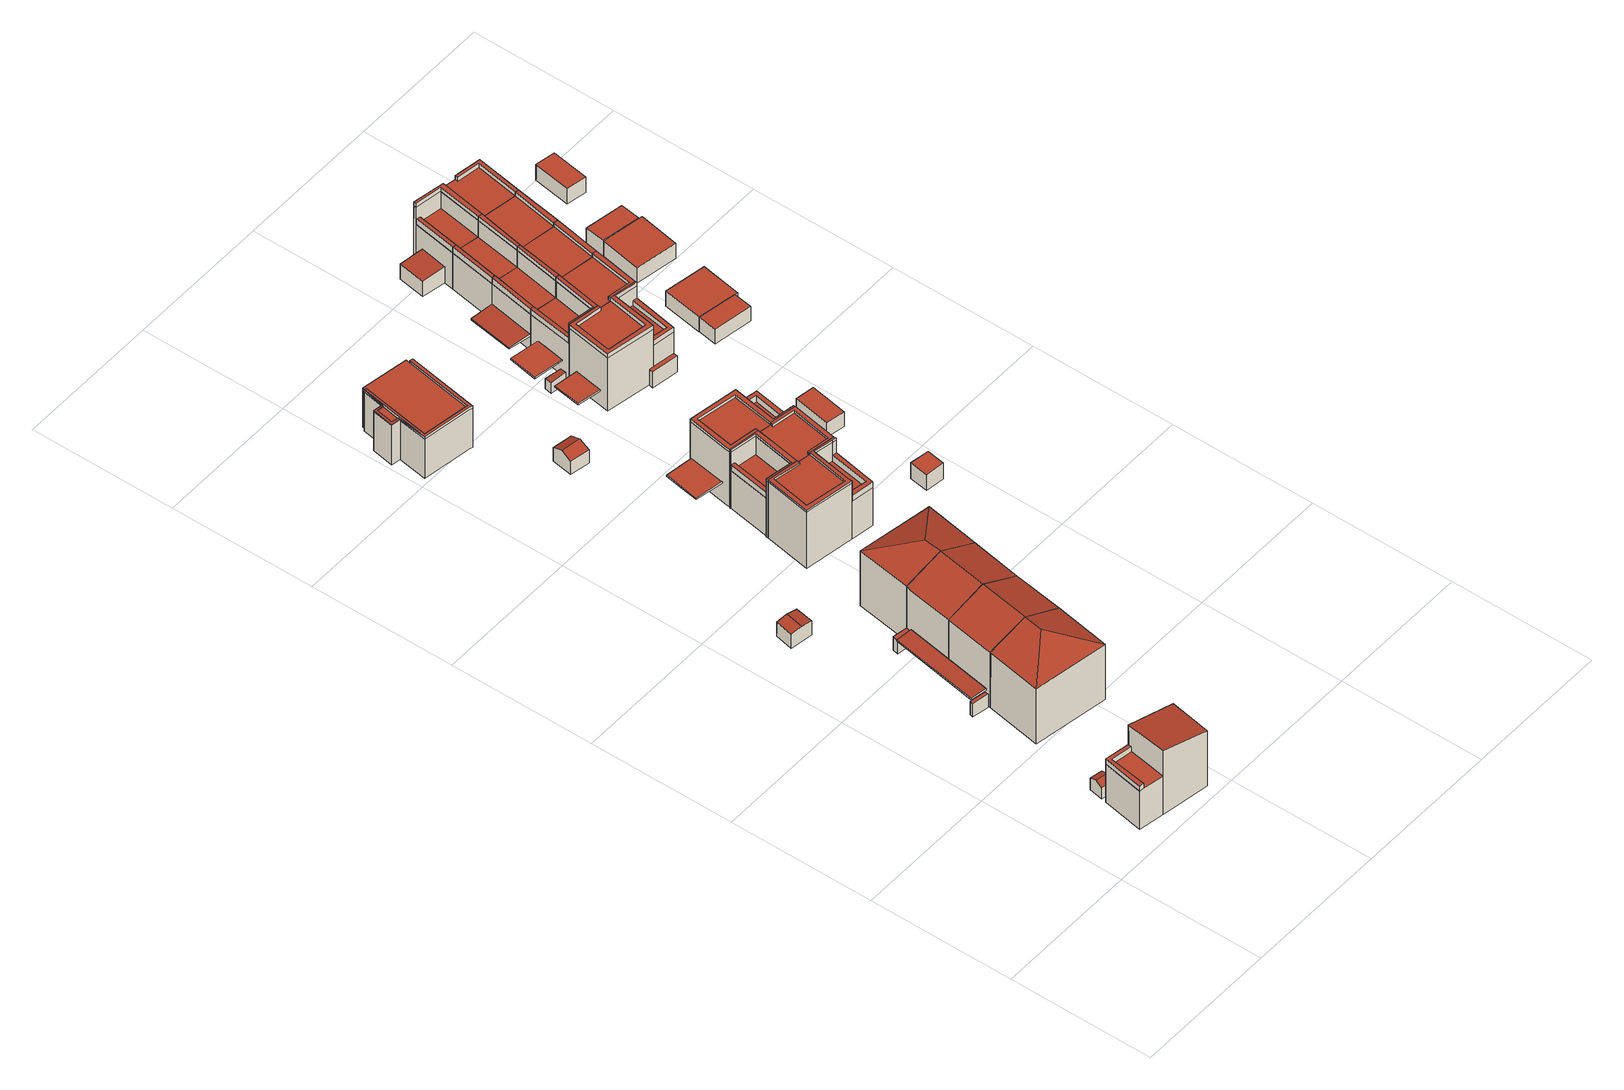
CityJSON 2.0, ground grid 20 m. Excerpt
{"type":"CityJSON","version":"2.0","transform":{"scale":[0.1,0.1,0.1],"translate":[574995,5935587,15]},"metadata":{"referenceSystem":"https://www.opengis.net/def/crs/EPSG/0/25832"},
"CityObjects":{
"building1":{"type":"Building","attributes":{"Grundfläche 2D":"3.463573","Grundhöhe NN":"16.987"},"geometry":[{"type":"Solid","lod":"3","boundaries":[[[[0,1,2,3]],[[4,0,3,5]],[[5,3,2,6,7]],[[4,5,7,8]],[[1,0,4,8,9]],[[2,1,9,6]],[[7,6,9,8]]]],"semantics":{"surfaces":[{"type":"RoofSurface"},{"type":"WallSurface"},{"type":"GroundSurface"}],"values":[[0,0,1,1,1,1,2]]}}]},
"building2":{"type":"Building","attributes":{"Grundfläche 2D":"58.916556","Grundhöhe NN":"16.987"},"children":["building2-1"],"geometry":[{"type":"Solid","lod":"3","boundaries":[[[[10,11,12,13,14,15]],[[16,17,18,19]],[[16,11,20,21,17]],[[18,17,21,22]],[[19,18,22,23]],[[11,16,19,23,13,12]],[[20,11,10,15,24]],[[14,13,23,25]],[[15,14,25,24]],[[24,25,23,22,21,20]]]],"semantics":{"surfaces":[{"type":"RoofSurface"},{"type":"WallSurface"},{"type":"GroundSurface"}],"values":[[0,0,1,1,1,1,1,1,1,2]]}}]},
"building2-1":{"type":"BuildingInstallation","parents":["building2"],"geometry":[{"type":"MultiSurface","lod":"3","boundaries":[[[26,27,28,29,30,31]],[[15,10,27,26]],[[27,10,32,28]],[[32,12,29,28]],[[13,30,29,12]],[[13,14,31,30]],[[14,15,26,31]]],"semantics":{"surfaces":[{"type":"RoofSurface"},{"type":"WallSurface"}],"values":[0,1,1,1,1,1,1]}}]},
"building3":{"type":"Building","attributes":{"Grundfläche 2D":"1.119762","Grundhöhe NN":"16.992"},"geometry":[{"type":"Solid","lod":"3","boundaries":[[[[33,34,35,36,37,38]],[[39,40,41,36,35,34]],[[41,42,37,36]],[[42,43,44,33,38,37]],[[44,39,34,33]],[[42,41,40,39,44,43]]]],"semantics":{"surfaces":[{"type":"RoofSurface"},{"type":"WallSurface"},{"type":"GroundSurface"}],"values":[[0,1,1,1,1,2]]}}]},
"building4":{"type":"Building","attributes":{"Grundfläche 2D":"7.756408","Grundhöhe NN":"16.595"},"geometry":[{"type":"Solid","lod":"3","boundaries":[[[[45,46,47,48]],[[49,46,45,50]],[[48,47,51,52]],[[50,45,48,52,53]],[[49,50,53,54]],[[51,47,46,49,54]],[[53,52,51,54]]]],"semantics":{"surfaces":[{"type":"RoofSurface"},{"type":"WallSurface"},{"type":"GroundSurface"}],"values":[[0,0,1,1,1,1,2]]}}]},
"building5":{"type":"Building","attributes":{"Grundfläche 2D":"80.222844","Grundhöhe NN":"17.008"},"geometry":[{"type":"Solid","lod":"3","boundaries":[[[[55,56,57,58,59]],[[60,56,55,61,62]],[[56,60,57]],[[63,62,61,55,59,58,64,65]],[[60,62,63,66]],[[57,60,66,67]],[[58,57,67,64]],[[63,65,64,67,66]]]],"semantics":{"surfaces":[{"type":"RoofSurface"},{"type":"WallSurface"},{"type":"GroundSurface"}],"values":[[0,0,0,1,1,1,1,2]]}}]},
"building6":{"type":"Building","attributes":{"Grundfläche 2D":"1.705941","Grundhöhe NN":"16.987"},"geometry":[{"type":"Solid","lod":"3","boundaries":[[[[68,69,70,71]],[[72,73,71,70]],[[73,74,68,71]],[[74,75,69,68]],[[75,72,70,69]],[[75,74,73,72]]]],"semantics":{"surfaces":[{"type":"RoofSurface"},{"type":"WallSurface"},{"type":"GroundSurface"}],"values":[[0,1,1,1,1,2]]}}]},
"building7":{"type":"Building","attributes":{"Grundfläche 2D":"73.104172","Grundhöhe NN":"16.992"},"children":["building7-1"],"geometry":[{"type":"Solid","lod":"3","boundaries":[[[[76,62,55,77,78]],[[59,58,79,77,55]],[[76,78,80,63,62]],[[64,58,59,55,62,63,81]],[[79,58,64,82]],[[80,78,77,79,82,83]],[[82,64,81,63,80,83]]]],"semantics":{"surfaces":[{"type":"RoofSurface"},{"type":"WallSurface"},{"type":"GroundSurface"}],"values":[[0,0,1,1,1,1,2]]}}]},
"building7-1":{"type":"BuildingInstallation","parents":["building7"],"geometry":[{"type":"MultiSurface","lod":"3","boundaries":[[[84,85,86,87]],[[84,87,88,89]],[[85,84,89,90]],[[86,85,90,91]],[[87,86,91,88]],[[89,88,91,90]]],"semantics":{"surfaces":[{"type":"RoofSurface"},{"type":"WallSurface"},{"type":"OuterCeilingSurface"}],"values":[0,1,1,1,1,2]}}]},
"building8":{"type":"Building","attributes":{"Grundfläche 2D":"73.266625","Grundhöhe NN":"16.975"},"geometry":[{"type":"Solid","lod":"3","boundaries":[[[[92,93,77,79,94]],[[77,93,95,96,78]],[[95,93,92,94,97,74]],[[78,96,95,74,80]],[[82,79,77,78,80,83]],[[94,79,82,97]],[[83,80,74,97,82]]]],"semantics":{"surfaces":[{"type":"RoofSurface"},{"type":"WallSurface"},{"type":"GroundSurface"}],"values":[[0,0,1,1,1,1,2]]}}]},
"building9":{"type":"Building","attributes":{"Grundfläche 2D":"80.027244","Grundhöhe NN":"16.987"},"geometry":[{"type":"Solid","lod":"3","boundaries":[[[[98,93,92,94,99]],[[98,99,100]],[[101,93,98,100,95]],[[99,94,97,102]],[[100,99,102,103]],[[100,103,74,68,95]],[[92,93,101,95,68,74,97,94]],[[74,103,102,97]]]],"semantics":{"surfaces":[{"type":"RoofSurface"},{"type":"WallSurface"},{"type":"GroundSurface"}],"values":[[0,0,0,1,1,1,1,2]]}}]},
"building10":{"type":"Building","attributes":{"Grundfläche 2D":"81.548905","Grundhöhe NN":"15.741"},"children":["building10-1","building10-2"],"geometry":[{"type":"Solid","lod":"3","boundaries":[[[[104,105,106,107,108,109]],[[110,111,112,113,114,115,116,117,118,119,120,121]],[[107,106,105,104,117,116]],[[107,116,122,123,108]],[[109,108,123,124]],[[109,124,125,117,104]],[[111,110,126,127]],[[112,111,127,128]],[[129,113,112,128]],[[114,113,129,130]],[[115,114,130,131]],[[115,131,122,116]],[[119,118,117,125,132,133]],[[134,121,120,119,133,135]],[[110,121,134,126]],[[122,131,130,129,128,127,126,134,135,133,132,125,124,123]]]],"semantics":{"surfaces":[{"type":"RoofSurface"},{"type":"WallSurface"},{"type":"GroundSurface"}],"values":[[0,0,1,1,1,1,1,1,1,1,1,1,1,1,1,2]]}}]},
"building10-1":{"type":"BuildingInstallation","parents":["building10"],"geometry":[{"type":"MultiSurface","lod":"3","boundaries":[[[136,137,138,139,140,141,142,143]],[[108,109,143,142]],[[107,108,142,141]],[[109,104,136,143]],[[105,144,138,137]],[[139,138,144,145]],[[145,106,140,139]]],"semantics":{"surfaces":[{"type":"RoofSurface"},{"type":"WallSurface"}],"values":[0,1,1,1,1,1,1]}}]},
"building10-2":{"type":"BuildingInstallation","parents":["building10"],"geometry":[{"type":"MultiSurface","lod":"3","boundaries":[[[146,147,148,149,150,151,152,153,154,155]],[[116,117,118,119,151,150,149,115],[140,106,107,141,149],[136,104,105,137,150]],[[150,137,136]],[[149,141,140]],[[119,120,121,153,152,151]],[[121,110,154,153]],[[110,111,155,154]],[[146,155,111,156]],[[147,146,156,157]],[[157,114,148,147]],[[114,115,149,148]]],"semantics":{"surfaces":[{"type":"RoofSurface"},{"type":"WallSurface"}],"values":[0,1,1,1,1,1,1,1,1,1,1]}}]},
"building11":{"type":"Building","attributes":{"Grundfläche 2D":"65.184219","Grundhöhe NN":"16.809"},"children":["building11-1"],"geometry":[{"type":"Solid","lod":"3","boundaries":[[[[158,159,160,161,162,163,164,165,166,167,168,169,170,171,172,173,174]],[[175,176,177,178,179,180,181]],[[182,183,184,185,186,187,188]],[[189,183,167,166]],[[188,169,168,167,183,182]],[[170,169,188,187]],[[171,170,187,186]],[[186,185,172,171]],[[185,184,173,172]],[[184,190,174,173]],[[190,191,158,174]],[[191,192,193,194,160,159,158]],[[194,195,196,197,163,162,161,160]],[[197,198,164,163]],[[198,199,165,164]],[[199,189,166,165]],[[179,178,200,201]],[[180,179,201,202]],[[177,176,175,197,196,195,194,203,178]],[[197,175,181,198]],[[198,181,204]],[[180,205,199,198,204,181]],[[199,205,180,202,206,189]],[[190,184,183,189,206,207]],[[191,190,207,208]],[[203,194,193,192,191,208,209,200,178]],[[200,209,208,207,206,202,201]]]],"semantics":{"surfaces":[{"type":"RoofSurface"},{"type":"WallSurface"},{"type":"GroundSurface"}],"values":[[0,0,0,1,1,1,1,1,1,1,1,1,1,1,1,1,1,1,1,1,1,1,1,1,1,1,2]]}}]},
"building11-1":{"type":"BuildingInstallation","parents":["building11"],"geometry":[{"type":"MultiSurface","lod":"3","boundaries":[[[204,210,211,212,203,213,205]],[[181,204,205,180]],[[204,181,214,210]],[[214,176,211,210]],[[203,212,211,176,177,178]],[[178,179,213,203]],[[179,180,205,213]]],"semantics":{"surfaces":[{"type":"RoofSurface"},{"type":"WallSurface"}],"values":[0,1,1,1,1,1,1]}}]},
"building12":{"type":"Building","attributes":{"Grundfläche 2D":"8.008450","Grundhöhe NN":"16.343"},"geometry":[{"type":"Solid","lod":"3","boundaries":[[[[215,216,217,218]],[[219,215,218,220]],[[220,218,217,221,222]],[[219,220,222,223]],[[216,215,219,223,224]],[[217,216,224,221]],[[222,221,224,223]]]],"semantics":{"surfaces":[{"type":"RoofSurface"},{"type":"WallSurface"},{"type":"GroundSurface"}],"values":[[0,0,1,1,1,1,2]]}}]},
"building13":{"type":"Building","attributes":{"Grundfläche 2D":"65.158710","Grundhöhe NN":"16.781"},"children":["building13-1","building13-2","building13-3"],"geometry":[{"type":"Solid","lod":"3","boundaries":[[[[225,226,227,228,229,230]],[[231,232,233,234,235,236,237,238,239,240,241,242,243,244,245,246]],[[229,228,247,248]],[[249,233,232,231,246,250]],[[234,233,249,251]],[[235,234,251,247,228,252]],[[227,226,237,236,235,252,228]],[[237,226,225,238]],[[229,253,240,239,238,225,230]],[[240,253,229,248,254,241]],[[242,241,254,207]],[[206,245,244,243,242,207]],[[246,245,206,250]],[[247,251,249,250,206,207,254,248]]]],"semantics":{"surfaces":[{"type":"RoofSurface"},{"type":"WallSurface"},{"type":"GroundSurface"}],"values":[[0,0,1,1,1,1,1,1,1,1,1,1,1,2]]}}]},
"building13-1":{"type":"BuildingInstallation","parents":["building13"],"geometry":[{"type":"MultiSurface","lod":"3","boundaries":[[[255,256,252,253]],[[230,227,256,255]],[[256,227,228,252]],[[253,252,228,229]],[[229,230,255,253]]],"semantics":{"surfaces":[{"type":"RoofSurface"},{"type":"WallSurface"}],"values":[0,1,1,1,1]}}]},
"building13-2":{"type":"BuildingInstallation","parents":["building13"],"geometry":[{"type":"MultiSurface","lod":"3","boundaries":[[[257,258,259,260,261,262,174,173,263,264,265,266,267,268]],[[242,243,173,174]],[[243,269,270,232,265,264,263,173]],[[232,233,266,265]],[[233,234,267,266]],[[268,267,234,235]],[[235,236,237,258,257,268]],[[237,238,259,258]],[[238,239,240,261,260,259]],[[240,241,262,261]],[[241,242,174,262]]],"semantics":{"surfaces":[{"type":"RoofSurface"},{"type":"WallSurface"}],"values":[0,1,1,1,1,1,1,1,1,1,1]}}]},
"building13-3":{"type":"BuildingInstallation","parents":["building13"],"geometry":[{"type":"MultiSurface","lod":"3","boundaries":[[[271,272,167,166,273,274,275,276]],[[244,245,166,167]],[[245,246,273,166]],[[246,231,274,273]],[[231,277,275,274]],[[278,276,275,277]],[[271,276,278,279]],[[279,280,272,271]],[[280,244,167,272]]],"semantics":{"surfaces":[{"type":"RoofSurface"},{"type":"WallSurface"}],"values":[0,1,1,1,1,1,1,1,1]}}]},
"building14":{"type":"Building","attributes":{"Grundfläche 2D":"64.688267","Grundhöhe NN":"16.933"},"children":["building14-1","building14-2"],"geometry":[{"type":"Solid","lod":"3","boundaries":[[[[281,282,274,273,283,284,285,286,287,288,289,290,266,265,291,292]],[[293,294,295,296,297,298,299]],[[232,231,300,301,302,303]],[[246,304,283,273]],[[304,305,284,283]],[[285,284,305,306]],[[306,307,286,285]],[[307,308,287,286]],[[308,309,288,287]],[[309,310,311,233,266,290,289,288]],[[233,232,265,266]],[[232,303,291,265]],[[303,302,292,291]],[[301,281,292,302]],[[282,281,301,300]],[[300,231,274,282]],[[231,246,273,274]],[[233,311,310,309,312,313,314,315]],[[246,231,232,233,315,316]],[[304,246,316,317,297,318]],[[296,319,305,304,318,297]],[[295,320,306,305,319,296]],[[306,320,295,294,307]],[[299,321,308,307,294,293]],[[308,321,299,322,312,309]],[[298,297,317,323]],[[299,298,323,322]],[[316,315,314,313,312,322,323,317]]]],"semantics":{"surfaces":[{"type":"RoofSurface"},{"type":"WallSurface"},{"type":"GroundSurface"}],"values":[[0,0,0,1,1,1,1,1,1,1,1,1,1,1,1,1,1,1,1,1,1,1,1,1,1,1,1,2]]}}]},
"building14-1":{"type":"BuildingInstallation","parents":["building14"],"geometry":[{"type":"MultiSurface","lod":"3","boundaries":[[[324,321,325,326,320,319,318]],[[325,321,299,293]],[[293,327,326,325]],[[320,326,327,295]],[[320,295,296,319]],[[319,296,297,318]],[[297,298,324,318]],[[298,299,321,324]]],"semantics":{"surfaces":[{"type":"RoofSurface"},{"type":"WallSurface"}],"values":[0,1,1,1,1,1,1,1]}}]},
"building14-2":{"type":"BuildingInstallation","parents":["building14"],"geometry":[{"type":"MultiSurface","lod":"3","boundaries":[[[328,329,330,331]],[[328,332,333,329]],[[330,329,333,334]],[[331,330,334,335]],[[328,331,335,332]],[[333,332,335,334]]],"semantics":{"surfaces":[{"type":"RoofSurface"},{"type":"WallSurface"},{"type":"OuterCeilingSurface"}],"values":[0,1,1,1,1,2]}}]},
"building15":{"type":"Building","attributes":{"Grundfläche 2D":"2.208766","Grundhöhe NN":"16.867"},"geometry":[{"type":"Solid","lod":"3","boundaries":[[[[336,337,338,339]],[[340,341,339,338]],[[341,342,336,339]],[[342,343,337,336]],[[343,340,338,337]],[[343,342,341,340]]]],"semantics":{"surfaces":[{"type":"RoofSurface"},{"type":"WallSurface"},{"type":"GroundSurface"}],"values":[[0,1,1,1,1,2]]}}]},
"building16":{"type":"Building","attributes":{"Grundfläche 2D":"6.686883","Grundhöhe NN":"16.671"},"geometry":[{"type":"Solid","lod":"3","boundaries":[[[[344,345,346,347]],[[348,349,347,346]],[[349,350,344,347]],[[350,351,345,344]],[[351,348,346,345]],[[351,350,349,348]]]],"semantics":{"surfaces":[{"type":"RoofSurface"},{"type":"WallSurface"},{"type":"GroundSurface"}],"values":[[0,1,1,1,1,2]]}}]},
"building17":{"type":"Building","attributes":{"Grundfläche 2D":"67.184981","Grundhöhe NN":"16.867"},"children":["building17-1","building17-2"],"geometry":[{"type":"MultiSurface","lod":"3","boundaries":[[[352,353,354,355,356,357,358,359,360,361,362,363,364,365,366]],[[367,368,369,370,371,372]],[[373,374,375,376,377,378,379]],[[380,381,382,383,384,385]],[[371,370,353,352]],[[370,369,354,353]],[[369,368,355,354]],[[368,367,356,355]],[[367,372,357,356]],[[357,372,386]],[[387,388,359,358]],[[388,389,390,361,360,359]],[[390,391,362,361]],[[391,392,363,362]],[[392,393,394,365,364,363]],[[394,395,366,365]],[[395,371,352,366]],[[357,386,396,387,358]],[[390,397,375,374,398,391]],[[398,374,391]],[[391,374,373,392]],[[386,396,387,372,371,395,399]],[[387,396,400,388]],[[380,375,397,390,389,388,400,401,381]],[[378,402,394,393,392,373,379]],[[395,394,402,399]],[[382,381,401,403]],[[383,382,403,404]],[[384,383,404,405]],[[377,376,375,380,385,384]],[[377,384,405,402,378]],[[396,386,399,402,405,404,403,401,400]]],"semantics":{"surfaces":[{"type":"RoofSurface"},{"type":"WallSurface"},{"type":"GroundSurface"}],"values":[0,0,0,0,1,1,1,1,1,1,1,1,1,1,1,1,1,1,1,1,1,1,1,1,1,1,1,1,1,1,1,2]}}]},
"building17-1":{"type":"BuildingInstallation","parents":["building17"],"geometry":[{"type":"MultiSurface","lod":"3","boundaries":[[[406,407,408,409,398,397,410]],[[378,379,408,407]],[[409,408,379,411]],[[398,409,411,374]],[[375,397,398,374]],[[375,376,377,406,410,397]],[[377,378,407,406]]],"semantics":{"surfaces":[{"type":"RoofSurface"},{"type":"WallSurface"}],"values":[0,1,1,1,1,1,1]}}]},
"building17-2":{"type":"BuildingInstallation","parents":["building17"],"geometry":[{"type":"MultiSurface","lod":"3","boundaries":[[[412,413,414,415]],[[416,417,414,413]],[[417,418,415,414]],[[418,419,412,415]],[[419,416,413,412]],[[416,419,418,417]]],"semantics":{"surfaces":[{"type":"RoofSurface"},{"type":"WallSurface"},{"type":"OuterCeilingSurface"}],"values":[0,1,1,1,1,2]}}]},
"building18":{"type":"Building","attributes":{"Grundfläche 2D":"65.163775","Grundhöhe NN":"16.856"},"children":["building18-1","building18-2","building18-3","building18-4"],"geometry":[{"type":"Solid","lod":"3","boundaries":[[[[395,420,421,422,423,424,425,426,427,387,372,371]],[[428,429,430,431,432,433]],[[428,433,432,434,435]],[[429,428,435,436]],[[434,432,424,423,422,421,420,437,438]],[[424,432,431,425]],[[426,425,431,430,439]],[[439,430,439,426]],[[426,439,430,429,440,427]],[[427,440,429,436,396,387]],[[395,371,372,387,396,399]],[[420,395,399,437]],[[437,399,396,436,435,434,438]]]],"semantics":{"surfaces":[{"type":"RoofSurface"},{"type":"WallSurface"},{"type":"GroundSurface"}],"values":[[0,0,1,1,1,1,1,1,1,1,1,1,2]]}}]},
"building18-1":{"type":"BuildingInstallation","parents":["building18"],"geometry":[{"type":"MultiSurface","lod":"3","boundaries":[[[441,442,443,444,445,446,358,357]],[[423,424,443,442]],[[424,425,444,443]],[[425,426,445,444]],[[426,427,446,445]],[[427,387,358,446]],[[387,372,357,358]],[[423,442,441,357,372,447]]],"semantics":{"surfaces":[{"type":"RoofSurface"},{"type":"WallSurface"}],"values":[0,1,1,1,1,1,1,1]}}]},
"building18-2":{"type":"BuildingInstallation","parents":["building18"],"geometry":[{"type":"MultiSurface","lod":"3","boundaries":[[[448,449,450,451,452,352,366]],[[451,450,422,453]],[[453,454,452,451]],[[454,371,352,452]],[[371,395,366,352]],[[395,420,448,366]],[[420,421,422,450,449,448]]],"semantics":{"surfaces":[{"type":"RoofSurface"},{"type":"WallSurface"}],"values":[0,1,1,1,1,1,1]}}]},
"building18-3":{"type":"BuildingInstallation","parents":["building18"],"geometry":[{"type":"MultiSurface","lod":"3","boundaries":[[[439,455,456,440]],[[430,439,440,429]],[[430,433,455,439]],[[433,428,456,455]],[[428,429,440,456]]],"semantics":{"surfaces":[{"type":"RoofSurface"},{"type":"WallSurface"}],"values":[0,1,1,1,1]}}]},
"building18-4":{"type":"BuildingInstallation","parents":["building18"],"geometry":[{"type":"MultiSurface","lod":"3","boundaries":[[[457,458,459,460]],[[461,462,460,459]],[[462,463,457,460]],[[463,464,458,457]],[[464,461,459,458]],[[464,463,462,461]]],"semantics":{"surfaces":[{"type":"RoofSurface"},{"type":"WallSurface"},{"type":"OuterCeilingSurface"}],"values":[0,1,1,1,1,2]}}]},
"building19":{"type":"Building","attributes":{"Grundfläche 2D":"13.485421","Grundhöhe NN":"16.671"},"geometry":[{"type":"Solid","lod":"3","boundaries":[[[[465,466,467,468]],[[469,470,468,467]],[[470,471,465,468]],[[471,472,466,465]],[[472,469,467,466]],[[472,471,470,469]]]],"semantics":{"surfaces":[{"type":"RoofSurface"},{"type":"WallSurface"},{"type":"GroundSurface"}],"values":[[0,1,1,1,1,2]]}}]},
"building20":{"type":"Building","attributes":{"Grundfläche 2D":"65.060888","Grundhöhe NN":"16.857"},"children":["building20-1","building20-2","building20-3","building20-4"],"geometry":[{"type":"Solid","lod":"3","boundaries":[[[[473,428,433,432,474,475]],[[476,477,478,424,423,422,421,420,479,480]],[[473,481,435,428]],[[432,433,428,435,434]],[[473,475,474,482,481]],[[478,474,432,424]],[[420,421,422,423,424,432,434,438,437]],[[479,420,437,483]],[[482,474,478,477,476,480,479,483,484]],[[483,437,438,434,435,481,482,484]]]],"semantics":{"surfaces":[{"type":"RoofSurface"},{"type":"WallSurface"},{"type":"GroundSurface"}],"values":[[0,0,1,1,1,1,1,1,1,2]]}}]},
"building20-1":{"type":"BuildingInstallation","parents":["building20"],"geometry":[{"type":"MultiSurface","lod":"3","boundaries":[[[456,455,485,486,487]],[[428,433,455,456]],[[433,488,475,486,485,455]],[[475,473,487,486]],[[473,428,456,487]]],"semantics":{"surfaces":[{"type":"RoofSurface"},{"type":"WallSurface"}],"values":[0,1,1,1,1]}}]},
"building20-2":{"type":"BuildingInstallation","parents":["building20"],"geometry":[{"type":"MultiSurface","lod":"3","boundaries":[[[489,450,449,448,490,491]],[[450,489,476,422]],[[420,448,449,450,422,421]],[[490,448,420,479]],[[476,489,491,490,479,480]]],"semantics":{"surfaces":[{"type":"RoofSurface"},{"type":"WallSurface"}],"values":[0,1,1,1,1]}}]},
"building20-3":{"type":"BuildingInstallation","parents":["building20"],"geometry":[{"type":"MultiSurface","lod":"3","boundaries":[[[443,442,492,493]],[[493,492,477,478]],[[443,493,478,424]],[[442,443,424,423]],[[492,442,423,477]]],"semantics":{"surfaces":[{"type":"RoofSurface"},{"type":"WallSurface"}],"values":[0,1,1,1,1]}}]},
"building20-4":{"type":"BuildingInstallation","parents":["building20"],"geometry":[{"type":"MultiSurface","lod":"3","boundaries":[[[494,495,496,497]],[[498,499,497,496]],[[499,500,494,497]],[[500,501,495,494]],[[501,498,496,495]],[[501,500,499,498]]],"semantics":{"surfaces":[{"type":"RoofSurface"},{"type":"WallSurface"},{"type":"OuterCeilingSurface"}],"values":[0,1,1,1,1,2]}}]},
"building21":{"type":"Building","attributes":{"Grundfläche 2D":"65.067297","Grundhöhe NN":"16.867"},"children":["building21-1","building21-2","building21-3"],"geometry":[{"type":"Solid","lod":"3","boundaries":[[[[474,502,503,504,473,475]],[[476,480,479,505,506,507,508,478,477]],[[473,504,509,481]],[[474,475,473,481,482]],[[504,503,502,510,511,509]],[[502,508,507,506,505,512,510]],[[508,502,474,478]],[[479,480,476,477,478,474,482,484,483]],[[505,479,483,512]],[[510,512,483,484,482,481,509,511]]]],"semantics":{"surfaces":[{"type":"RoofSurface"},{"type":"WallSurface"},{"type":"GroundSurface"}],"values":[[0,0,1,1,1,1,1,1,1,2]]}}]},
"building21-1":{"type":"BuildingInstallation","parents":["building21"],"geometry":[{"type":"MultiSurface","lod":"3","boundaries":[[[513,487,486,514]],[[514,486,475,503]],[[513,514,503,504]],[[487,513,504,473]],[[486,487,473,475]]],"semantics":{"surfaces":[{"type":"RoofSurface"},{"type":"WallSurface"}],"values":[0,1,1,1,1]}}]},
"building21-2":{"type":"BuildingInstallation","parents":["building21"],"geometry":[{"type":"MultiSurface","lod":"3","boundaries":[[[489,491,490,515,516]],[[506,476,489,516]],[[476,480,479,490,491,489]],[[479,505,515,490]],[[505,506,516,515]]],"semantics":{"surfaces":[{"type":"RoofSurface"},{"type":"WallSurface"}],"values":[0,1,1,1,1]}}]},
"building21-3":{"type":"BuildingInstallation","parents":["building21"],"geometry":[{"type":"MultiSurface","lod":"3","boundaries":[[[517,518,493,492]],[[518,517,507,508]],[[493,518,508,478]],[[492,493,478,477]],[[517,492,477,507]]],"semantics":{"surfaces":[{"type":"RoofSurface"},{"type":"WallSurface"}],"values":[0,1,1,1,1]}}]},
"building22":{"type":"Building","attributes":{"Grundfläche 2D":"77.255891","Grundhöhe NN":"16.880"},"children":["building22-1","building22-2","building22-3"],"geometry":[{"type":"Solid","lod":"3","boundaries":[[[[502,519,520,521,504,503]],[[508,507,506,505,522,523,524,525,526,527,528]],[[529,530,531,532]],[[510,502,503,504,509,511]],[[531,533,509,504,521,534,535,532]],[[529,532,535,536]],[[530,529,536,537]],[[531,530,537,533]],[[527,526,538,534,521,539]],[[520,519,528,527,539,521]],[[528,519,502,508]],[[506,507,508,502,510,512,505]],[[540,523,522,505,512,541]],[[526,525,524,523,540,538]],[[509,533,537,536,535,534,538,540,541,512,510,511]]]],"semantics":{"surfaces":[{"type":"RoofSurface"},{"type":"WallSurface"},{"type":"GroundSurface"}],"values":[[0,0,0,1,1,1,1,1,1,1,1,1,1,1,2]]}}]},
"building22-1":{"type":"BuildingInstallation","parents":["building22"],"geometry":[{"type":"MultiSurface","lod":"3","boundaries":[[[539,513,514,542]],[[520,521,539,542]],[[521,504,513,539]],[[504,503,514,513]],[[503,520,542,514]]],"semantics":{"surfaces":[{"type":"RoofSurface"},{"type":"WallSurface"}],"values":[0,1,1,1,1]}}]},
"building22-2":{"type":"BuildingInstallation","parents":["building22"],"geometry":[{"type":"MultiSurface","lod":"3","boundaries":[[[543,544,545,518,517,546]],[[525,526,543,546]],[[526,527,544,543]],[[527,528,545,544]],[[528,508,518,545]],[[508,507,517,518]],[[507,525,546,517]]],"semantics":{"surfaces":[{"type":"RoofSurface"},{"type":"WallSurface"}],"values":[0,1,1,1,1,1,1]}}]},
"building22-3":{"type":"BuildingInstallation","parents":["building22"],"geometry":[{"type":"MultiSurface","lod":"3","boundaries":[[[547,548,549,550,516,515,551]],[[524,552,549,548]],[[552,553,550,549]],[[553,506,516,550]],[[506,505,515,516]],[[505,522,523,547,551,515]],[[523,524,548,547]]],"semantics":{"surfaces":[{"type":"RoofSurface"},{"type":"WallSurface"}],"values":[0,1,1,1,1,1,1]}}]},
"building23":{"type":"Building","attributes":{"Grundfläche 2D":"14.222488","Grundhöhe NN":"16.865"},"geometry":[{"type":"Solid","lod":"3","boundaries":[[[[554,555,556,557]],[[558,559,557,556]],[[559,560,554,557]],[[560,561,555,554]],[[561,558,556,555]],[[561,560,559,558]]]],"semantics":{"surfaces":[{"type":"RoofSurface"},{"type":"WallSurface"},{"type":"GroundSurface"}],"values":[[0,1,1,1,1,2]]}}]},
"building24":{"type":"Building","attributes":{"Grundfläche 2D":"32.390698","Grundhöhe NN":"16.839"},"geometry":[{"type":"Solid","lod":"3","boundaries":[[[[554,562,563,564]],[[562,554,565,566]],[[563,562,566,567]],[[564,563,567,568]],[[554,564,568,565]],[[566,565,568,567]]]],"semantics":{"surfaces":[{"type":"RoofSurface"},{"type":"WallSurface"},{"type":"GroundSurface"}],"values":[[0,1,1,1,1,2]]}}]},
"building25":{"type":"Building","attributes":{"Grundfläche 2D":"32.873024","Grundhöhe NN":"16.804"},"geometry":[{"type":"Solid","lod":"3","boundaries":[[[[569,570,571,572]],[[570,569,573,574]],[[571,570,574,575]],[[572,571,575,576]],[[569,572,576,573]],[[574,573,576,575]]]],"semantics":{"surfaces":[{"type":"RoofSurface"},{"type":"WallSurface"},{"type":"GroundSurface"}],"values":[[0,1,1,1,1,2]]}}]},
"building26":{"type":"Building","attributes":{"Grundfläche 2D":"14.298865","Grundhöhe NN":"16.799"},"geometry":[{"type":"Solid","lod":"3","boundaries":[[[[577,578,579,580,581]],[[582,583,579,578]],[[583,573,584,581,580,579]],[[584,585,577,581]],[[585,582,578,577]],[[573,583,582,585,584]]]],"semantics":{"surfaces":[{"type":"RoofSurface"},{"type":"WallSurface"},{"type":"GroundSurface"}],"values":[[0,1,1,1,1,2]]}}]},
"building27":{"type":"Building","attributes":{"Grundfläche 2D":"14.185815","Grundhöhe NN":"16.831"},"geometry":[{"type":"Solid","lod":"3","boundaries":[[[[586,587,588,589]],[[590,591,589,588]],[[591,592,586,589]],[[592,593,587,586]],[[593,590,588,587]],[[593,592,591,590]]]],"semantics":{"surfaces":[{"type":"RoofSurface"},{"type":"WallSurface"},{"type":"GroundSurface"}],"values":[[0,1,1,1,1,2]]}}]}
},
"vertices":[
[79,98,42],[77,88,38],[94,85,38],[96,95,42],[81,108,38],[98,105,38],[94,85,20],[98,105,20],[81,108,20],[77,88,20],
[72,24,81],[101,19,81],[110,71,81],[110,76,81],[76,82,81],[66,25,81],[101,19,121],[167,8,108],[177,65,108],[110,76,120],[101,19,20],[167,8,20],[177,65,20],[110,76,20],[66,25,20],[76,82,20],
[66,25,89],[72,24,89],[80,76,89],[110,71,89],[110,76,89],[76,82,89],[80,76,81],
[112,278,41],[112,283,41],[92,287,41],[90,287,41],[89,282,41],[91,282,41],[112,283,20],[92,287,20],[90,287,20],[89,282,20],[91,282,20],[112,278,20],
[66,509,41],[71,534,41],[56,537,38],[51,512,38],[86,532,38],[82,507,38],[56,537,16],[51,512,16],[82,507,16],[86,532,16],
[165,267,129],[161,242,129],[203,183,108],[216,259,108],[209,260,111],[100,200,108],[120,275,111],[113,276,108],[113,276,20],[216,259,20],[120,275,20],[100,200,20],[203,183,20],
[137,415,41],[117,418,41],[115,410,41],[135,407,41],[115,410,20],[135,407,20],[137,415,20],[117,418,20],
[114,283,108],[176,337,129],[125,345,107],[227,328,107],[125,345,20],[209,260,20],[227,328,20],[176,337,20],
[113,410,44],[92,287,44],[114,283,45],[135,407,45],[135,407,42],[113,410,42],[92,287,42],[114,283,42],
[232,399,110],[188,406,129],[239,398,107],[137,415,107],[135,407,107],[239,398,20],
[191,431,129],[252,473,107],[149,491,107],[143,414,110],[252,473,20],[149,491,20],
[20,1047,70],[20,1050,70],[24,1075,70],[25,1077,70],[12,1079,70],[7,1049,70],[102,1094,69],[98,1095,69],[99,1101,69],[34,1112,69],[33,1106,69],[30,1107,69],[25,1077,69],[20,1047,69],[14,1011,69],[13,1007,69],[82,996,69],[85,995,69],[25,1077,7],[12,1079,7],[7,1049,7],[20,1047,7],[102,1094,7],[98,1095,7],[99,1101,7],[34,1112,7],[33,1106,7],[30,1107,7],[14,1011,7],[13,1007,7],[85,995,7],[82,996,7],
[20,1047,71],[20,1050,71],[11,1052,71],[15,1076,71],[24,1075,71],[25,1077,71],[12,1079,71],[7,1049,71],[11,1052,70],[15,1076,70],
[82,1000,73],[17,1010,73],[33,1106,73],[30,1107,73],[14,1011,73],[13,1007,73],[82,996,73],[85,995,73],[102,1094,73],[98,1095,73],[82,1000,69],[17,1010,69],
[159,575,111],[221,565,111],[227,564,111],[227,569,111],[227,570,111],[237,626,111],[263,621,111],[269,620,111],[269,623,111],[232,629,111],[232,627,111],[222,570,111],[165,580,111],[175,635,111],[213,628,111],[214,632,111],[170,639,111],[237,626,78],[227,570,78],[227,569,78],[227,564,78],[258,559,78],[269,620,78],[263,621,78],[232,627,108],[232,629,108],[214,632,108],[213,628,108],[175,635,108],[165,580,108],[222,570,108],[269,623,108],[170,639,108],[159,575,108],[164,575,108],[221,565,108],[227,564,108],[227,569,108],[227,570,108],[237,626,108],[263,621,108],[269,620,108],[227,564,18],[258,559,18],[269,620,18],[227,564,88],[263,621,88],[269,620,88],[269,623,18],[170,639,18],[159,575,18],[221,565,18],
[254,565,88],[227,570,88],[227,569,88],[258,559,88],[254,565,78],
[144,888,41],[147,903,34],[120,907,34],[117,892,41],[142,873,34],[115,878,34],[120,907,13],[115,878,13],[142,873,13],[147,903,13],
[208,635,78],[218,695,78],[186,700,78],[181,701,78],[171,641,78],[176,641,78],[243,693,107],[224,696,107],[181,703,107],[180,701,107],[181,701,107],[186,700,107],[218,695,107],[208,635,107],[176,641,107],[171,641,107],[170,642,107],[170,639,107],[214,632,107],[232,629,107],[269,623,107],[280,687,107],[181,701,18],[171,641,18],[181,703,18],[280,687,18],[180,701,18],[181,701,88],[171,641,88],[170,642,18],
[176,641,88],[186,700,88],
[186,700,111],[218,695,111],[208,635,111],[176,641,111],[171,641,111],[170,642,111],[214,634,111],[224,694,111],[224,696,111],[181,703,111],[180,701,111],[181,701,111],[214,634,107],[224,694,107],
[264,627,111],[233,632,111],[280,687,111],[243,693,111],[242,689,111],[274,684,111],[242,689,107],[274,684,107],[264,627,107],[233,632,107],
[196,761,111],[252,751,111],[280,689,111],[275,690,111],[274,690,111],[249,694,111],[259,756,111],[191,767,111],[191,765,111],[181,707,111],[225,700,111],[187,706,111],[258,750,78],[249,694,78],[274,690,78],[275,690,78],[280,689,78],[290,750,78],[259,756,78],[252,751,107],[196,761,107],[187,706,107],[225,700,107],[280,689,107],[275,690,107],[274,690,107],[249,694,107],[259,756,107],[191,767,107],[191,765,107],[181,707,107],[191,767,19],[191,765,19],[181,707,19],[181,703,19],[280,687,19],[280,689,19],[280,689,88],[275,690,88],[274,690,88],[259,756,88],[259,756,19],[290,750,19],
[290,750,88],[258,750,88],[284,746,88],[284,746,78],
[183,715,50],[191,765,50],[153,771,49],[145,722,49],[183,715,47],[191,765,47],[153,771,47],[145,722,47],
[199,981,35],[197,971,36],[220,968,36],[222,977,35],[220,968,19],[222,977,19],[199,981,19],[197,971,19],
[366,543,42],[370,568,42],[344,572,42],[340,546,42],[344,572,17],[340,546,17],[366,543,17],[370,568,17],
[287,957,110],[277,899,110],[221,908,110],[230,962,110],[268,956,110],[268,960,110],[225,967,110],[215,904,110],[276,893,110],[282,892,110],[283,898,110],[292,954,110],[318,950,110],[324,949,110],[324,951,110],[268,956,104],[230,962,104],[221,908,104],[277,899,104],[287,957,104],[268,960,104],[292,954,77],[283,898,77],[282,892,77],[308,888,77],[313,887,77],[324,949,77],[318,950,77],[282,892,44],[276,893,44],[275,887,44],[312,881,44],[313,887,44],[308,888,44],[268,960,19],[225,967,104],[215,904,104],[276,893,104],[282,892,104],[283,898,104],[292,954,104],[318,950,104],[324,949,104],[324,951,104],[225,967,19],[282,892,85],[283,898,85],[324,951,19],[215,904,19],[276,893,19],[324,949,19],[275,887,19],[312,881,19],[313,887,19],
[313,887,85],[324,949,85],[318,950,85],[309,893,85],[308,888,85],[309,893,77],
[184,922,44],[217,916,44],[223,955,44],[190,960,44],[217,916,42],[223,955,42],[190,960,42],[184,922,42],
[335,1015,104],[334,1015,104],[329,1016,104],[279,1024,104],[274,1025,104],[263,963,104],[231,968,104],[226,969,104],[236,1031,77],[226,969,77],[231,968,77],[263,963,77],[274,1025,77],[241,1031,77],[274,1025,19],[236,1031,19],[226,969,19],[335,1015,19],[334,1015,19],[231,968,86],[226,969,86],
[268,962,110],[279,1024,110],[274,1025,110],[263,963,110],[231,968,110],[226,969,110],[268,962,104],
[335,1015,110],[334,1015,110],[329,1016,110],[319,955,110],[287,960,110],[319,955,104],[287,960,104],
[241,1031,86],[236,1031,86],
[186,986,44],[227,979,44],[234,1019,44],[193,1026,44],[234,1019,42],[193,1026,42],[186,986,42],[227,979,42],
[362,682,40],[371,733,40],[345,737,40],[336,686,40],[345,737,17],[336,686,17],[362,682,17],[371,733,17],
[247,1095,77],[285,1089,77],[252,1095,77],[340,1080,104],[289,1088,104],[285,1089,104],[346,1079,104],[345,1079,104],[247,1095,19],[285,1089,19],[346,1079,19],[345,1079,19],
[252,1094,86],[252,1095,86],[247,1095,86],[252,1094,77],
[340,1080,110],[346,1079,110],[345,1079,110],
[289,1088,110],[285,1089,110],
[206,1038,43],[236,1032,45],[247,1095,45],[216,1100,43],[247,1095,41],[216,1100,41],[206,1038,41],[236,1032,41],
[295,1153,77],[263,1159,77],[258,1160,77],[356,1143,104],[351,1144,104],[301,1152,104],[295,1153,104],[258,1160,19],[295,1153,19],[263,1159,19],[356,1143,19],
[258,1160,86],[263,1159,86],
[356,1143,110],[351,1144,110],
[301,1152,110],[295,1153,110],
[305,1214,77],[273,1219,77],[268,1220,77],[366,1203,104],[367,1207,104],[330,1213,104],[312,1216,104],[268,1224,104],[268,1220,104],[305,1214,104],[234,1216,43],[228,1179,43],[260,1173,45],[266,1210,45],[260,1173,19],[268,1220,19],[266,1210,19],[234,1216,19],[228,1179,19],[268,1224,19],[268,1220,86],[367,1207,19],[366,1203,19],
[273,1219,86],
[268,1224,110],[268,1220,110],[305,1214,110],[312,1216,110],
[367,1207,110],[330,1213,110],[329,1209,110],[361,1204,110],[366,1203,110],[329,1209,104],[361,1204,104],
[377,901,42],[373,875,42],[426,866,42],[430,892,42],[426,866,19],[430,892,19],[377,901,19],[373,875,19],
[434,891,42],[443,946,42],[386,956,42],[377,901,18],[434,891,18],[443,946,18],[386,956,18],
[405,1060,42],[395,1004,42],[452,994,42],[462,1050,42],[405,1060,18],[395,1004,18],[452,994,18],[462,1050,18],
[461,1078,43],[408,1087,43],[404,1060,43],[405,1060,43],[457,1051,43],[408,1087,18],[404,1060,18],[457,1051,18],[461,1078,18],
[444,1143,43],[471,1138,43],[479,1189,43],[452,1194,43],[479,1189,18],[452,1194,18],[444,1143,18],[471,1138,18]
]}
